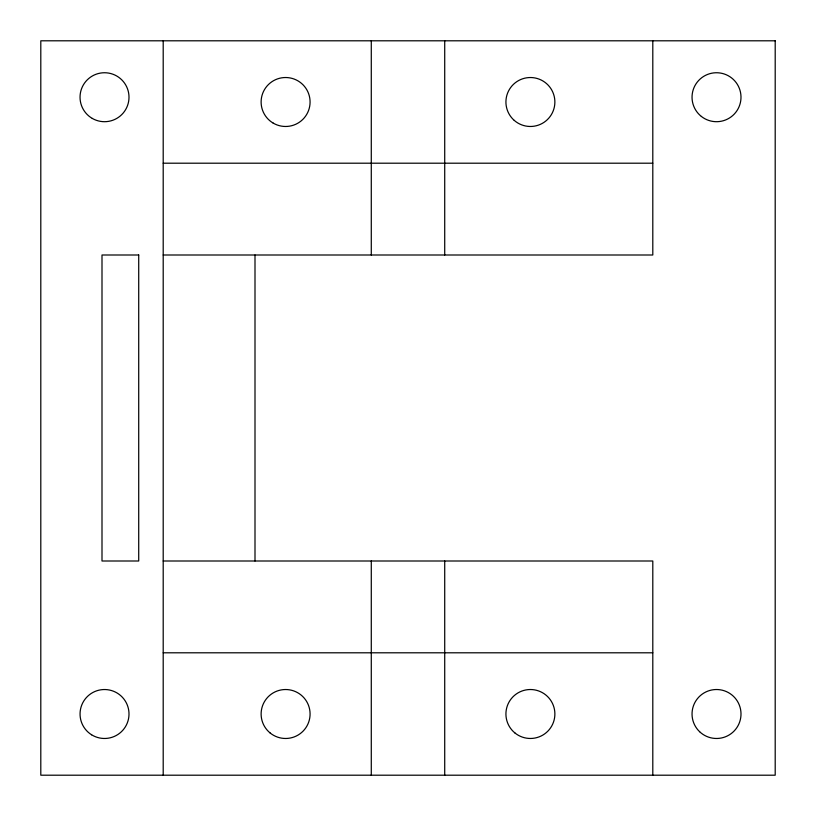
<?xml version="1.0" encoding="UTF-8"?>
<svg xmlns="http://www.w3.org/2000/svg" width="816" height="816" viewBox="0 0 816 816"><rect width="100%" height="100%" fill="white"/><g stroke="black" fill="none" stroke-linecap="round" stroke-linejoin="round"><path stroke-width="1.22" d="M163.2 163.2L652.8 163.2M163.2 255L652.8 255L652.8 40.8M163.2 561L652.8 561L652.8 775.2M163.2 652.8L652.8 652.8M444.72 40.8L444.72 255M444.72 561L444.72 775.2M371.28 40.8L371.28 255M371.28 561L371.28 775.2M255 255L255 561M163.2 40.8L163.2 775.2M775.2 40.8L40.8 40.8L40.8 775.2L775.2 775.2L775.2 40.8M138.72 255L102 255L102 561L138.72 561L138.72 255M701.362 116.443A24.48 24.48 0 0 0 740.744 100.735A24.48 24.48 0 0 0 707.452 74.48A24.48 24.48 0 0 0 701.362 116.443M91.596 734.788A24.48 24.48 0 0 0 128.989 714.796A24.48 24.48 0 0 0 92.983 692.417A24.48 24.48 0 0 0 91.596 734.788M92.279 118.422A24.48 24.48 0 0 0 128.999 97.216A24.48 24.48 0 0 0 92.279 76.021A24.48 24.48 0 0 0 92.279 118.422M699.608 731.697A24.48 24.48 0 0 0 740.306 719.804A24.48 24.48 0 0 0 709.655 690.499A24.48 24.48 0 0 0 699.608 731.697M273.176 123.094A24.48 24.48 0 0 0 310.08 102.214A24.48 24.48 0 0 0 273.544 80.692A24.48 24.48 0 0 0 273.176 123.094M514.243 120.391A24.48 24.48 0 0 0 554.401 106.804A24.48 24.48 0 0 0 522.556 78.815A24.48 24.48 0 0 0 514.243 120.391M270.116 732.962A24.48 24.48 0 0 0 309.764 717.927A24.48 24.48 0 0 0 276.92 691.111A24.48 24.48 0 0 0 270.116 732.962M514.927 732.962A24.48 24.48 0 0 0 554.564 717.917A24.48 24.48 0 0 0 521.71 691.111A24.48 24.48 0 0 0 514.927 732.962"/></g></svg>
